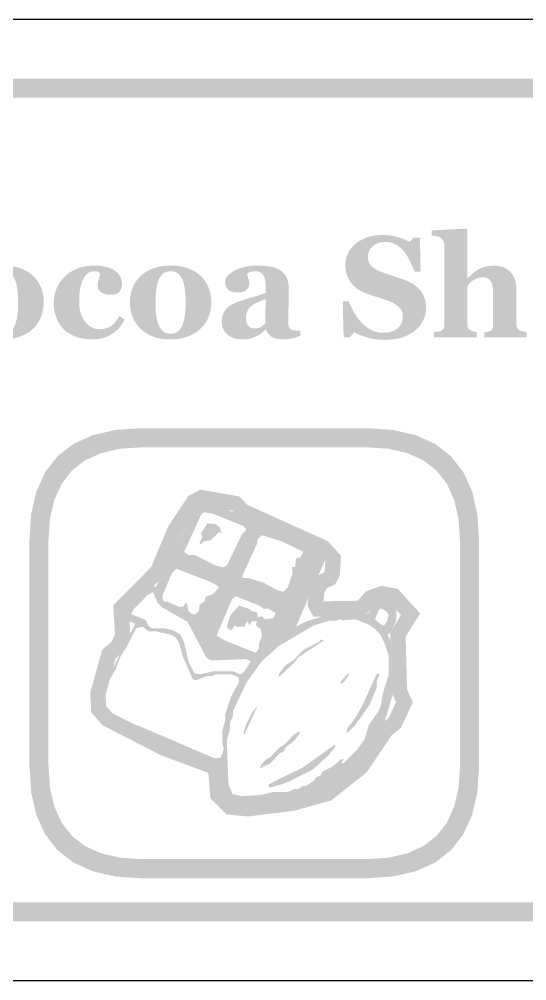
# Model space of a CAD drawing. Header units: millimetres. Extents: x 6 to 441, y 6 to 299.
# Drawn here: x 285.09 to 295.7, y 123.96 to 144.04 of the extents above; entities that cross this region are included whole.
import ezdxf

# ---------------------------------------------------------------- set-up
doc = ezdxf.new("R2010")
doc.units = ezdxf.units.MM
doc.layers.add('CUT', color=1, linetype='Continuous')
doc.layers.add('RASTER', color=7, linetype='Continuous')

msp = doc.modelspace()

# ---------------------------------------------------------------- hatches: boundary and pattern name
at = {"layer": 'RASTER'}
h = msp.add_hatch(color=7, dxfattribs=at)
h.paths.add_polyline_path([(259.2, 140.6), (259.234, 141.116), (259.337, 141.563), (259.509, 141.941), (259.75, 142.25), (260.059, 142.491), (260.438, 142.663), (260.884, 142.766), (261.4, 142.8), (318.6, 142.8), (319.116, 142.766), (319.563, 142.663), (319.941, 142.491), (320.25, 142.25), (320.491, 141.941), (320.663, 141.563), (320.766, 141.116), (320.8, 140.6), (320.8, 127.4), (320.766, 126.884), (320.662, 126.438), (320.491, 126.059), (320.25, 125.75), (319.941, 125.509), (319.563, 125.337), (319.116, 125.234), (318.6, 125.2), (261.4, 125.2), (260.884, 125.234), (260.438, 125.337), (260.059, 125.509), (259.75, 125.75), (259.509, 126.059), (259.337, 126.438), (259.234, 126.884), (259.2, 127.4)])
h.paths.add_polyline_path([(259.6, 140.6), (259.6, 127.4), (259.628, 126.978), (259.713, 126.613), (259.853, 126.303), (260.05, 126.05), (260.303, 125.853), (260.612, 125.712), (260.978, 125.628), (261.4, 125.6), (318.6, 125.6), (319.022, 125.628), (319.388, 125.712), (319.697, 125.853), (319.95, 126.05), (320.147, 126.303), (320.287, 126.613), (320.372, 126.978), (320.4, 127.4), (320.4, 140.6), (320.372, 141.022), (320.287, 141.388), (320.147, 141.697), (319.95, 141.95), (319.697, 142.147), (319.388, 142.288), (319.022, 142.372), (318.6, 142.4), (261.4, 142.4), (260.978, 142.372), (260.612, 142.288), (260.303, 142.147), (260.05, 141.95), (259.853, 141.697), (259.713, 141.388), (259.628, 141.022), (259.6, 140.6)], flags=0)
for points in [[(295.691, 137.4), (294.809, 137.4), (294.809, 137.507), (294.817, 137.508), (294.824, 137.508), (294.832, 137.509), (294.841, 137.51), (294.85, 137.511), (294.859, 137.512), (294.868, 137.513), (294.878, 137.514), (294.887, 137.515), (294.896, 137.517), (294.905, 137.518), (294.912, 137.52), (294.919, 137.522), (294.926, 137.524), (294.931, 137.526), (294.937, 137.529), (294.944, 137.533), (294.951, 137.538), (294.957, 137.543), (294.963, 137.549), (294.968, 137.555), (294.972, 137.561), (294.976, 137.568), (294.98, 137.576), (294.983, 137.584), (294.985, 137.593), (294.987, 137.603), (294.989, 137.614), (294.99, 137.626), (294.991, 137.638), (294.992, 137.652), (294.992, 137.667), (294.992, 138.352), (294.991, 138.389), (294.989, 138.423), (294.984, 138.455), (294.978, 138.484), (294.97, 138.511), (294.96, 138.536), (294.949, 138.558), (294.936, 138.578), (294.921, 138.595), (294.905, 138.61), (294.887, 138.623), (294.867, 138.634), (294.847, 138.642), (294.824, 138.648), (294.801, 138.651), (294.775, 138.652), (294.761, 138.652), (294.747, 138.651), (294.733, 138.65), (294.719, 138.648), (294.705, 138.646), (294.692, 138.643), (294.679, 138.639), (294.666, 138.635), (294.654, 138.63), (294.641, 138.625), (294.629, 138.619), (294.616, 138.613), (294.604, 138.607), (294.592, 138.599), (294.58, 138.592), (294.567, 138.584), (294.557, 138.576), (294.547, 138.569), (294.538, 138.561), (294.529, 138.554), (294.521, 138.546), (294.513, 138.539), (294.506, 138.531), (294.499, 138.524), (294.493, 138.516), (294.487, 138.509), (294.481, 138.501), (294.476, 138.495), (294.47, 138.488), (294.465, 138.482), (294.461, 138.475), (294.456, 138.469), (294.456, 137.683), (294.456, 137.67), (294.457, 137.657), (294.458, 137.645), (294.459, 137.634), (294.461, 137.624), (294.463, 137.614), (294.466, 137.605), (294.469, 137.597), (294.473, 137.589), (294.477, 137.582), (294.482, 137.575), (294.488, 137.568), (294.495, 137.562), (294.502, 137.556), (294.51, 137.55), (294.519, 137.545), (294.525, 137.542), (294.531, 137.539), (294.537, 137.536), (294.544, 137.533), (294.552, 137.53), (294.56, 137.527), (294.568, 137.524), (294.577, 137.522), (294.586, 137.519), (294.595, 137.517), (294.604, 137.515), (294.612, 137.513), (294.621, 137.511), (294.63, 137.509), (294.638, 137.508), (294.646, 137.507), (294.646, 137.4), (293.756, 137.4), (293.756, 137.507), (293.765, 137.508), (293.775, 137.508), (293.784, 137.509), (293.793, 137.51), (293.803, 137.511), (293.812, 137.512), (293.821, 137.513), (293.83, 137.514), (293.839, 137.515), (293.847, 137.517), (293.856, 137.518), (293.864, 137.52), (293.872, 137.522), (293.879, 137.524), (293.886, 137.526), (293.894, 137.529), (293.905, 137.534), (293.915, 137.539), (293.924, 137.544), (293.933, 137.55), (293.94, 137.557), (293.947, 137.564), (293.953, 137.571), (293.957, 137.579), (293.961, 137.588), (293.965, 137.597), (293.968, 137.607), (293.97, 137.618), (293.972, 137.629), (293.973, 137.641), (293.974, 137.653), (293.974, 137.667), (293.974, 139.3), (293.974, 139.312), (293.973, 139.324), (293.971, 139.336), (293.969, 139.348), (293.966, 139.361), (293.962, 139.374), (293.957, 139.386), (293.952, 139.4), (293.946, 139.412), (293.94, 139.424), (293.933, 139.435), (293.926, 139.446), (293.918, 139.455), (293.909, 139.464), (293.9, 139.472), (293.891, 139.479), (293.883, 139.483), (293.874, 139.488), (293.865, 139.492), (293.855, 139.496), (293.844, 139.499), (293.832, 139.503), (293.819, 139.506), (293.806, 139.509), (293.792, 139.511), (293.779, 139.514), (293.766, 139.516), (293.753, 139.518), (293.741, 139.519), (293.729, 139.521), (293.717, 139.522), (293.706, 139.523), (293.706, 139.629), (294.434, 139.668), (294.456, 139.644), (294.456, 138.636), (294.462, 138.636), (294.476, 138.649), (294.489, 138.661), (294.502, 138.672), (294.515, 138.684), (294.527, 138.695), (294.539, 138.706), (294.551, 138.716), (294.562, 138.726), (294.574, 138.736), (294.586, 138.747), (294.599, 138.757), (294.612, 138.767), (294.626, 138.777), (294.64, 138.787), (294.656, 138.797), (294.671, 138.808), (294.685, 138.816), (294.701, 138.825), (294.717, 138.833), (294.734, 138.84), (294.752, 138.848), (294.771, 138.855), (294.791, 138.861), (294.813, 138.868), (294.835, 138.874), (294.857, 138.879), (294.88, 138.883), (294.903, 138.886), (294.927, 138.889), (294.951, 138.891), (294.976, 138.892), (295.001, 138.893), (295.058, 138.891), (295.112, 138.884), (295.162, 138.874), (295.209, 138.859), (295.252, 138.839), (295.291, 138.816), (295.326, 138.788), (295.358, 138.756), (295.386, 138.721), (295.41, 138.683), (295.43, 138.642), (295.447, 138.599), (295.46, 138.552), (295.47, 138.503), (295.475, 138.452), (295.477, 138.398), (295.477, 137.68), (295.477, 137.667), (295.478, 137.654), (295.479, 137.642), (295.481, 137.631), (295.483, 137.621), (295.486, 137.611), (295.489, 137.602), (295.493, 137.593), (295.498, 137.586), (295.503, 137.578), (295.509, 137.571), (295.516, 137.564), (295.524, 137.558), (295.533, 137.552), (295.543, 137.547), (295.553, 137.542), (295.56, 137.539), (295.567, 137.536), (295.574, 137.534), (295.581, 137.531), (295.588, 137.529), (295.596, 137.526), (295.604, 137.524), (295.612, 137.522), (295.62, 137.519), (295.629, 137.517), (295.638, 137.515), (295.648, 137.514), (295.658, 137.512), (295.668, 137.51), (295.679, 137.508), (295.691, 137.507)], [(292.728, 137.344), (292.68, 137.345), (292.634, 137.347), (292.588, 137.351), (292.544, 137.356), (292.5, 137.363), (292.456, 137.371), (292.414, 137.38), (292.372, 137.391), (292.332, 137.403), (292.293, 137.416), (292.256, 137.429), (292.22, 137.442), (292.186, 137.457), (292.154, 137.471), (292.123, 137.487), (292.093, 137.503), (291.992, 137.4), (291.868, 137.4), (291.849, 138.151), (291.975, 138.151), (291.986, 138.125), (291.997, 138.097), (292.01, 138.07), (292.023, 138.042), (292.037, 138.013), (292.052, 137.984), (292.067, 137.955), (292.083, 137.926), (292.1, 137.897), (292.117, 137.868), (292.135, 137.84), (292.154, 137.813), (292.173, 137.787), (292.193, 137.762), (292.214, 137.737), (292.235, 137.713), (292.258, 137.69), (292.281, 137.667), (292.305, 137.645), (292.33, 137.624), (292.355, 137.605), (292.381, 137.587), (292.408, 137.57), (292.435, 137.554), (292.464, 137.539), (292.493, 137.527), (292.524, 137.516), (292.555, 137.508), (292.588, 137.501), (292.622, 137.496), (292.657, 137.493), (292.694, 137.492), (292.742, 137.494), (292.788, 137.498), (292.83, 137.506), (292.87, 137.517), (292.907, 137.53), (292.94, 137.547), (292.971, 137.567), (292.999, 137.59), (293.024, 137.615), (293.046, 137.642), (293.064, 137.67), (293.079, 137.7), (293.091, 137.731), (293.099, 137.764), (293.104, 137.799), (293.105, 137.835), (293.104, 137.865), (293.1, 137.893), (293.093, 137.921), (293.083, 137.947), (293.07, 137.972), (293.055, 137.996), (293.036, 138.018), (293.015, 138.039), (292.991, 138.06), (292.964, 138.079), (292.934, 138.098), (292.901, 138.116), (292.864, 138.134), (292.825, 138.151), (292.782, 138.167), (292.736, 138.182), (292.706, 138.192), (292.676, 138.202), (292.647, 138.211), (292.618, 138.22), (292.59, 138.229), (292.563, 138.238), (292.536, 138.247), (292.51, 138.255), (292.484, 138.264), (292.459, 138.272), (292.434, 138.281), (292.41, 138.29), (292.386, 138.298), (292.362, 138.307), (292.339, 138.316), (292.316, 138.324), (292.265, 138.346), (292.218, 138.371), (292.174, 138.397), (292.133, 138.426), (292.096, 138.457), (292.062, 138.49), (292.032, 138.525), (292.005, 138.563), (291.981, 138.602), (291.96, 138.643), (291.943, 138.685), (291.928, 138.728), (291.917, 138.771), (291.909, 138.817), (291.904, 138.863), (291.903, 138.91), (291.904, 138.941), (291.906, 138.97), (291.91, 139), (291.916, 139.029), (291.923, 139.059), (291.932, 139.087), (291.943, 139.116), (291.956, 139.144), (291.97, 139.172), (291.985, 139.199), (292.002, 139.225), (292.02, 139.25), (292.04, 139.275), (292.062, 139.299), (292.085, 139.323), (292.109, 139.345), (292.134, 139.366), (292.161, 139.385), (292.19, 139.404), (292.22, 139.421), (292.251, 139.438), (292.285, 139.453), (292.32, 139.468), (292.357, 139.482), (292.395, 139.494), (292.434, 139.505), (292.474, 139.514), (292.514, 139.521), (292.556, 139.527), (292.598, 139.531), (292.641, 139.533), (292.685, 139.534), (292.728, 139.534), (292.77, 139.531), (292.812, 139.528), (292.852, 139.522), (292.893, 139.516), (292.932, 139.507), (292.971, 139.498), (293.009, 139.487), (293.046, 139.475), (293.08, 139.463), (293.113, 139.451), (293.144, 139.439), (293.172, 139.427), (293.199, 139.415), (293.223, 139.403), (293.246, 139.391), (293.335, 139.479), (293.463, 139.479), (293.475, 138.77), (293.349, 138.77), (293.337, 138.798), (293.326, 138.827), (293.314, 138.856), (293.301, 138.885), (293.288, 138.914), (293.274, 138.944), (293.26, 138.974), (293.245, 139.003), (293.23, 139.032), (293.215, 139.06), (293.2, 139.087), (293.184, 139.113), (293.169, 139.137), (293.153, 139.16), (293.136, 139.181), (293.12, 139.202), (293.102, 139.222), (293.083, 139.242), (293.063, 139.261), (293.043, 139.278), (293.022, 139.295), (293, 139.31), (292.978, 139.324), (292.955, 139.337), (292.931, 139.349), (292.906, 139.359), (292.88, 139.368), (292.853, 139.375), (292.825, 139.381), (292.796, 139.385), (292.766, 139.387), (292.735, 139.388), (292.696, 139.386), (292.659, 139.382), (292.624, 139.375), (292.591, 139.365), (292.56, 139.353), (292.53, 139.338), (292.502, 139.319), (292.476, 139.298), (292.453, 139.275), (292.432, 139.251), (292.415, 139.225), (292.401, 139.198), (292.39, 139.17), (292.382, 139.141), (292.378, 139.11), (292.376, 139.077), (292.377, 139.047), (292.381, 139.018), (292.388, 138.99), (292.398, 138.964), (292.41, 138.939), (292.425, 138.916), (292.443, 138.894), (292.463, 138.874), (292.486, 138.854), (292.513, 138.835), (292.542, 138.817), (292.575, 138.799), (292.61, 138.782), (292.649, 138.766), (292.69, 138.75), (292.735, 138.734), (292.762, 138.725), (292.789, 138.716), (292.817, 138.707), (292.844, 138.698), (292.872, 138.689), (292.9, 138.68), (292.928, 138.67), (292.956, 138.661), (292.984, 138.652), (293.011, 138.643), (293.037, 138.634), (293.063, 138.625), (293.087, 138.617), (293.111, 138.608), (293.134, 138.599), (293.157, 138.591), (293.208, 138.569), (293.257, 138.546), (293.302, 138.521), (293.344, 138.493), (293.382, 138.464), (293.418, 138.433), (293.45, 138.4), (293.48, 138.365), (293.506, 138.327), (293.528, 138.288), (293.547, 138.247), (293.563, 138.203), (293.575, 138.157), (293.583, 138.109), (293.589, 138.059), (293.59, 138.006), (293.589, 137.973), (293.586, 137.94), (293.581, 137.907), (293.575, 137.874), (293.566, 137.841), (293.555, 137.809), (293.542, 137.777), (293.527, 137.746), (293.511, 137.715), (293.493, 137.685), (293.474, 137.657), (293.453, 137.63), (293.431, 137.605), (293.408, 137.581), (293.383, 137.558), (293.357, 137.536), (293.328, 137.514), (293.297, 137.493), (293.264, 137.473), (293.231, 137.455), (293.197, 137.437), (293.161, 137.422), (293.124, 137.407), (293.086, 137.394), (293.047, 137.382), (293.006, 137.372), (292.964, 137.364), (292.92, 137.357), (292.874, 137.351), (292.827, 137.347), (292.778, 137.345), (292.728, 137.344)], [(286.626, 137.353), (286.576, 137.354), (286.528, 137.357), (286.48, 137.361), (286.435, 137.368), (286.391, 137.376), (286.348, 137.386), (286.307, 137.399), (286.267, 137.412), (286.229, 137.428), (286.192, 137.445), (286.158, 137.463), (286.125, 137.483), (286.093, 137.503), (286.064, 137.526), (286.036, 137.549), (286.01, 137.574), (285.985, 137.601), (285.962, 137.629), (285.941, 137.658), (285.922, 137.688), (285.903, 137.719), (285.887, 137.752), (285.872, 137.785), (285.859, 137.82), (285.847, 137.856), (285.837, 137.893), (285.829, 137.93), (285.822, 137.969), (285.816, 138.008), (285.812, 138.048), (285.81, 138.088), (285.809, 138.129), (285.81, 138.167), (285.813, 138.205), (285.818, 138.242), (285.824, 138.278), (285.833, 138.314), (285.843, 138.35), (285.856, 138.385), (285.87, 138.42), (285.886, 138.453), (285.903, 138.486), (285.922, 138.518), (285.941, 138.549), (285.963, 138.578), (285.985, 138.607), (286.009, 138.635), (286.035, 138.661), (286.062, 138.687), (286.091, 138.712), (286.122, 138.735), (286.155, 138.757), (286.189, 138.778), (286.224, 138.797), (286.262, 138.815), (286.301, 138.832), (286.341, 138.847), (286.382, 138.86), (286.424, 138.871), (286.468, 138.88), (286.512, 138.887), (286.557, 138.892), (286.604, 138.895), (286.651, 138.896), (286.717, 138.894), (286.779, 138.889), (286.838, 138.881), (286.893, 138.87), (286.944, 138.856), (286.992, 138.838), (287.037, 138.818), (287.078, 138.794), (287.114, 138.767), (287.146, 138.738), (287.173, 138.707), (287.195, 138.674), (287.212, 138.639), (287.225, 138.601), (287.232, 138.561), (287.234, 138.519), (287.234, 138.493), (287.231, 138.469), (287.227, 138.446), (287.22, 138.424), (287.213, 138.403), (287.203, 138.384), (287.192, 138.366), (287.179, 138.349), (287.164, 138.334), (287.146, 138.321), (287.126, 138.31), (287.103, 138.301), (287.078, 138.294), (287.05, 138.289), (287.02, 138.286), (286.987, 138.285), (286.96, 138.286), (286.934, 138.288), (286.909, 138.292), (286.886, 138.298), (286.864, 138.305), (286.842, 138.314), (286.822, 138.325), (286.803, 138.338), (286.786, 138.351), (286.771, 138.366), (286.758, 138.382), (286.747, 138.398), (286.739, 138.416), (286.734, 138.435), (286.73, 138.454), (286.729, 138.475), (286.729, 138.493), (286.73, 138.511), (286.732, 138.529), (286.735, 138.547), (286.738, 138.564), (286.742, 138.582), (286.747, 138.6), (286.752, 138.617), (286.758, 138.634), (286.763, 138.65), (286.767, 138.665), (286.771, 138.679), (286.774, 138.692), (286.777, 138.704), (286.779, 138.715), (286.78, 138.724), (286.776, 138.731), (286.772, 138.737), (286.767, 138.742), (286.762, 138.747), (286.757, 138.752), (286.751, 138.757), (286.745, 138.761), (286.739, 138.765), (286.733, 138.768), (286.725, 138.771), (286.717, 138.773), (286.707, 138.775), (286.697, 138.776), (286.686, 138.778), (286.674, 138.778), (286.662, 138.778), (286.645, 138.778), (286.629, 138.776), (286.614, 138.774), (286.599, 138.771), (286.584, 138.766), (286.569, 138.761), (286.555, 138.755), (286.542, 138.748), (286.528, 138.739), (286.515, 138.729), (286.502, 138.718), (286.489, 138.705), (286.477, 138.691), (286.464, 138.675), (286.452, 138.658), (286.44, 138.639), (286.429, 138.62), (286.419, 138.6), (286.409, 138.577), (286.4, 138.554), (286.391, 138.528), (286.383, 138.501), (286.375, 138.473), (286.368, 138.443), (286.362, 138.411), (286.356, 138.378), (286.351, 138.344), (286.348, 138.307), (286.345, 138.27), (286.343, 138.23), (286.341, 138.19), (286.341, 138.147), (286.343, 138.083), (286.348, 138.023), (286.358, 137.966), (286.371, 137.912), (286.389, 137.861), (286.41, 137.813), (286.434, 137.768), (286.463, 137.727), (286.494, 137.689), (286.527, 137.657), (286.562, 137.629), (286.597, 137.607), (286.635, 137.589), (286.673, 137.577), (286.714, 137.569), (286.755, 137.567), (286.795, 137.568), (286.833, 137.572), (286.868, 137.577), (286.901, 137.585), (286.933, 137.595), (286.962, 137.608), (286.989, 137.623), (287.014, 137.64), (287.038, 137.659), (287.061, 137.68), (287.083, 137.702), (287.105, 137.727), (287.126, 137.754), (287.146, 137.782), (287.166, 137.813), (287.185, 137.845), (287.294, 137.769), (287.283, 137.747), (287.271, 137.725), (287.258, 137.704), (287.245, 137.684), (287.231, 137.663), (287.216, 137.644), (287.202, 137.625), (287.186, 137.606), (287.17, 137.588), (287.153, 137.57), (287.135, 137.553), (287.117, 137.536), (287.098, 137.52), (287.078, 137.504), (287.057, 137.489), (287.035, 137.475), (287.012, 137.46), (286.989, 137.447), (286.966, 137.434), (286.942, 137.422), (286.919, 137.411), (286.895, 137.401), (286.871, 137.392), (286.848, 137.384), (286.823, 137.377), (286.798, 137.37), (286.772, 137.365), (286.745, 137.361), (286.717, 137.357), (286.688, 137.355), (286.657, 137.354), (286.626, 137.353)]]:
    msp.add_hatch(color=7, dxfattribs=at).paths.add_polyline_path(points)
h = msp.add_hatch(color=7, dxfattribs=at)
h.paths.add_polyline_path([(285.378, 138.68), (285.405, 138.654), (285.429, 138.627), (285.453, 138.599), (285.474, 138.569), (285.494, 138.538), (285.512, 138.506), (285.529, 138.473), (285.544, 138.439), (285.557, 138.403), (285.569, 138.367), (285.579, 138.33), (285.587, 138.292), (285.593, 138.254), (285.598, 138.214), (285.6, 138.175), (285.601, 138.134), (285.6, 138.094), (285.598, 138.054), (285.593, 138.015), (285.587, 137.976), (285.579, 137.938), (285.569, 137.9), (285.558, 137.863), (285.545, 137.827), (285.53, 137.792), (285.513, 137.757), (285.495, 137.725), (285.475, 137.693), (285.454, 137.663), (285.431, 137.634), (285.406, 137.606), (285.38, 137.58), (285.35, 137.554), (285.319, 137.528), (285.287, 137.505), (285.253, 137.483), (285.218, 137.463), (285.181, 137.444), (285.143, 137.427), (285.104, 137.412), (285.063, 137.398), (285.021, 137.386), (284.977, 137.376), (284.932, 137.368), (284.885, 137.361), (284.837, 137.357), (284.788, 137.354), (284.737, 137.353), (284.693, 137.354), (284.649, 137.356), (284.607, 137.36), (284.565, 137.366), (284.525, 137.373), (284.485, 137.382), (284.446, 137.392), (284.408, 137.404), (284.371, 137.418), (284.335, 137.433), (284.3, 137.45), (284.266, 137.468), (284.234, 137.489), (284.202, 137.51), (284.172, 137.533), (284.142, 137.558), (284.115, 137.583), (284.089, 137.61), (284.065, 137.638), (284.042, 137.668), (284.021, 137.699), (284.001, 137.731), (283.983, 137.765), (283.966, 137.801), (283.951, 137.837), (283.938, 137.875), (283.927, 137.914), (283.918, 137.954), (283.911, 137.994), (283.906, 138.036), (283.903, 138.079), (283.902, 138.124), (283.903, 138.167), (283.905, 138.209), (283.91, 138.25), (283.916, 138.29), (283.924, 138.328), (283.934, 138.365), (283.945, 138.402), (283.958, 138.436), (283.973, 138.47), (283.99, 138.503), (284.008, 138.535), (284.029, 138.566), (284.051, 138.596), (284.075, 138.625), (284.1, 138.653), (284.127, 138.68), (284.155, 138.705), (284.185, 138.729), (284.216, 138.751), (284.248, 138.771), (284.283, 138.79), (284.318, 138.808), (284.356, 138.824), (284.395, 138.839), (284.435, 138.852), (284.477, 138.864), (284.519, 138.874), (284.563, 138.882), (284.608, 138.888), (284.654, 138.892), (284.702, 138.895), (284.75, 138.896), (284.801, 138.895), (284.849, 138.892), (284.897, 138.888), (284.943, 138.882), (284.987, 138.874), (285.03, 138.864), (285.071, 138.852), (285.111, 138.839), (285.149, 138.824), (285.186, 138.808), (285.222, 138.79), (285.256, 138.771), (285.289, 138.751), (285.32, 138.729), (285.35, 138.705), (285.378, 138.68)])
h.paths.add_polyline_path([(285.003, 137.665), (285.011, 137.686), (285.018, 137.708), (285.025, 137.732), (285.031, 137.756), (285.037, 137.781), (285.042, 137.808), (285.047, 137.836), (285.051, 137.864), (285.055, 137.894), (285.058, 137.925), (285.06, 137.958), (285.063, 137.991), (285.064, 138.026), (285.065, 138.062), (285.066, 138.099), (285.066, 138.137), (285.066, 138.163), (285.065, 138.19), (285.064, 138.218), (285.063, 138.247), (285.061, 138.276), (285.058, 138.307), (285.055, 138.339), (285.052, 138.371), (285.048, 138.403), (285.044, 138.434), (285.039, 138.462), (285.033, 138.489), (285.028, 138.514), (285.022, 138.538), (285.015, 138.559), (285.008, 138.579), (284.999, 138.602), (284.989, 138.623), (284.978, 138.643), (284.966, 138.662), (284.953, 138.679), (284.94, 138.695), (284.926, 138.71), (284.91, 138.724), (284.894, 138.737), (284.877, 138.747), (284.859, 138.756), (284.84, 138.764), (284.82, 138.77), (284.798, 138.774), (284.776, 138.776), (284.753, 138.777), (284.728, 138.776), (284.704, 138.773), (284.681, 138.769), (284.659, 138.763), (284.639, 138.755), (284.62, 138.745), (284.603, 138.733), (284.587, 138.72), (284.572, 138.705), (284.557, 138.689), (284.544, 138.672), (284.532, 138.654), (284.52, 138.635), (284.509, 138.615), (284.5, 138.594), (284.491, 138.572), (284.483, 138.551), (284.477, 138.528), (284.47, 138.505), (284.465, 138.481), (284.46, 138.456), (284.455, 138.431), (284.451, 138.404), (284.448, 138.376), (284.445, 138.348), (284.443, 138.32), (284.441, 138.291), (284.439, 138.262), (284.438, 138.233), (284.437, 138.203), (284.437, 138.173), (284.437, 138.143), (284.437, 138.104), (284.437, 138.066), (284.438, 138.031), (284.439, 137.997), (284.441, 137.965), (284.442, 137.934), (284.444, 137.905), (284.447, 137.878), (284.45, 137.852), (284.454, 137.826), (284.459, 137.8), (284.464, 137.773), (284.471, 137.747), (284.479, 137.721), (284.487, 137.694), (284.497, 137.668), (284.505, 137.646), (284.515, 137.625), (284.526, 137.605), (284.538, 137.587), (284.55, 137.569), (284.564, 137.553), (284.578, 137.538), (284.593, 137.525), (284.61, 137.512), (284.627, 137.501), (284.645, 137.492), (284.665, 137.485), (284.685, 137.479), (284.707, 137.475), (284.729, 137.473), (284.753, 137.472), (284.775, 137.473), (284.795, 137.475), (284.815, 137.479), (284.835, 137.484), (284.853, 137.491), (284.871, 137.499), (284.888, 137.509), (284.904, 137.521), (284.919, 137.534), (284.934, 137.548), (284.947, 137.564), (284.96, 137.581), (284.972, 137.6), (284.983, 137.62), (284.994, 137.642), (285.003, 137.665)], flags=0)
h = msp.add_hatch(color=7, dxfattribs=at)
h.paths.add_polyline_path([(288.879, 138.68), (288.906, 138.654), (288.93, 138.627), (288.953, 138.599), (288.975, 138.569), (288.995, 138.538), (289.013, 138.506), (289.03, 138.473), (289.045, 138.439), (289.058, 138.403), (289.07, 138.367), (289.08, 138.33), (289.088, 138.292), (289.094, 138.254), (289.098, 138.214), (289.101, 138.175), (289.102, 138.134), (289.101, 138.094), (289.099, 138.054), (289.094, 138.015), (289.088, 137.976), (289.08, 137.938), (289.07, 137.9), (289.059, 137.863), (289.046, 137.827), (289.031, 137.792), (289.014, 137.757), (288.996, 137.725), (288.976, 137.693), (288.955, 137.663), (288.932, 137.634), (288.907, 137.606), (288.881, 137.58), (288.851, 137.554), (288.82, 137.528), (288.788, 137.505), (288.754, 137.483), (288.719, 137.463), (288.682, 137.444), (288.644, 137.427), (288.605, 137.412), (288.564, 137.398), (288.522, 137.386), (288.478, 137.376), (288.433, 137.368), (288.386, 137.361), (288.338, 137.357), (288.289, 137.354), (288.238, 137.353), (288.194, 137.354), (288.15, 137.356), (288.108, 137.36), (288.066, 137.366), (288.026, 137.373), (287.986, 137.382), (287.947, 137.392), (287.909, 137.404), (287.872, 137.418), (287.836, 137.433), (287.801, 137.45), (287.767, 137.468), (287.735, 137.489), (287.703, 137.51), (287.673, 137.533), (287.643, 137.558), (287.616, 137.583), (287.59, 137.61), (287.566, 137.638), (287.543, 137.668), (287.522, 137.699), (287.502, 137.731), (287.484, 137.765), (287.467, 137.801), (287.452, 137.837), (287.439, 137.875), (287.428, 137.914), (287.419, 137.954), (287.412, 137.994), (287.407, 138.036), (287.404, 138.079), (287.403, 138.124), (287.404, 138.167), (287.406, 138.209), (287.411, 138.25), (287.417, 138.29), (287.425, 138.328), (287.435, 138.365), (287.446, 138.402), (287.459, 138.436), (287.474, 138.47), (287.491, 138.503), (287.509, 138.535), (287.53, 138.566), (287.552, 138.596), (287.576, 138.625), (287.601, 138.653), (287.628, 138.68), (287.656, 138.705), (287.686, 138.729), (287.717, 138.751), (287.749, 138.771), (287.784, 138.79), (287.819, 138.808), (287.857, 138.824), (287.896, 138.839), (287.936, 138.852), (287.978, 138.864), (288.02, 138.874), (288.064, 138.882), (288.109, 138.888), (288.155, 138.892), (288.202, 138.895), (288.251, 138.896), (288.301, 138.895), (288.35, 138.892), (288.398, 138.888), (288.444, 138.882), (288.488, 138.874), (288.531, 138.864), (288.572, 138.852), (288.612, 138.839), (288.65, 138.824), (288.687, 138.808), (288.723, 138.79), (288.757, 138.771), (288.79, 138.751), (288.821, 138.729), (288.851, 138.705), (288.879, 138.68)])
h.paths.add_polyline_path([(288.504, 137.665), (288.512, 137.686), (288.519, 137.708), (288.526, 137.732), (288.532, 137.756), (288.538, 137.781), (288.543, 137.808), (288.548, 137.836), (288.552, 137.864), (288.556, 137.894), (288.559, 137.925), (288.561, 137.958), (288.564, 137.991), (288.565, 138.026), (288.566, 138.062), (288.567, 138.099), (288.567, 138.137), (288.567, 138.163), (288.566, 138.19), (288.565, 138.218), (288.564, 138.247), (288.562, 138.276), (288.559, 138.307), (288.556, 138.339), (288.553, 138.371), (288.549, 138.403), (288.544, 138.434), (288.54, 138.462), (288.534, 138.489), (288.529, 138.514), (288.523, 138.538), (288.516, 138.559), (288.509, 138.579), (288.5, 138.602), (288.49, 138.623), (288.479, 138.643), (288.467, 138.662), (288.454, 138.679), (288.441, 138.695), (288.427, 138.71), (288.411, 138.724), (288.395, 138.737), (288.378, 138.747), (288.36, 138.756), (288.341, 138.764), (288.321, 138.77), (288.299, 138.774), (288.277, 138.776), (288.254, 138.777), (288.229, 138.776), (288.205, 138.773), (288.182, 138.769), (288.16, 138.763), (288.14, 138.755), (288.121, 138.745), (288.104, 138.733), (288.088, 138.72), (288.073, 138.705), (288.058, 138.689), (288.045, 138.672), (288.033, 138.654), (288.021, 138.635), (288.01, 138.615), (288.001, 138.594), (287.992, 138.572), (287.984, 138.551), (287.978, 138.528), (287.971, 138.505), (287.966, 138.481), (287.961, 138.456), (287.956, 138.431), (287.952, 138.404), (287.949, 138.376), (287.946, 138.348), (287.944, 138.32), (287.942, 138.291), (287.94, 138.262), (287.939, 138.233), (287.938, 138.203), (287.938, 138.173), (287.938, 138.143), (287.938, 138.104), (287.938, 138.066), (287.939, 138.031), (287.94, 137.997), (287.942, 137.965), (287.943, 137.934), (287.945, 137.905), (287.948, 137.878), (287.951, 137.852), (287.955, 137.826), (287.96, 137.8), (287.965, 137.773), (287.972, 137.747), (287.98, 137.721), (287.988, 137.694), (287.998, 137.668), (288.006, 137.646), (288.016, 137.625), (288.027, 137.605), (288.039, 137.587), (288.051, 137.569), (288.065, 137.553), (288.079, 137.538), (288.094, 137.525), (288.111, 137.512), (288.128, 137.501), (288.146, 137.492), (288.166, 137.485), (288.186, 137.479), (288.208, 137.475), (288.23, 137.473), (288.254, 137.472), (288.275, 137.473), (288.296, 137.475), (288.316, 137.479), (288.336, 137.484), (288.354, 137.491), (288.372, 137.499), (288.389, 137.509), (288.405, 137.521), (288.42, 137.534), (288.435, 137.548), (288.448, 137.564), (288.461, 137.581), (288.473, 137.6), (288.484, 137.62), (288.495, 137.642), (288.504, 137.665)], flags=0)
h = msp.add_hatch(color=7, dxfattribs=at)
h.paths.add_polyline_path([(290.965, 137.431), (290.949, 137.424), (290.932, 137.417), (290.914, 137.411), (290.895, 137.404), (290.876, 137.398), (290.855, 137.391), (290.835, 137.385), (290.813, 137.379), (290.791, 137.374), (290.768, 137.369), (290.746, 137.365), (290.723, 137.362), (290.699, 137.359), (290.675, 137.358), (290.651, 137.356), (290.627, 137.356), (290.583, 137.357), (290.543, 137.359), (290.505, 137.364), (290.471, 137.369), (290.439, 137.377), (290.41, 137.386), (290.385, 137.397), (290.362, 137.41), (290.341, 137.424), (290.323, 137.439), (290.306, 137.456), (290.29, 137.475), (290.277, 137.494), (290.265, 137.516), (290.255, 137.538), (290.246, 137.563), (290.237, 137.563), (290.225, 137.55), (290.213, 137.539), (290.2, 137.527), (290.188, 137.516), (290.176, 137.506), (290.165, 137.496), (290.153, 137.487), (290.141, 137.478), (290.13, 137.469), (290.118, 137.461), (290.106, 137.453), (290.094, 137.445), (290.081, 137.438), (290.068, 137.431), (290.056, 137.424), (290.042, 137.418), (290.025, 137.41), (290.008, 137.403), (289.992, 137.396), (289.975, 137.39), (289.958, 137.384), (289.942, 137.379), (289.926, 137.374), (289.91, 137.37), (289.893, 137.366), (289.875, 137.363), (289.855, 137.361), (289.834, 137.358), (289.811, 137.357), (289.786, 137.356), (289.76, 137.355), (289.732, 137.355), (289.69, 137.356), (289.65, 137.361), (289.611, 137.369), (289.574, 137.38), (289.539, 137.394), (289.505, 137.411), (289.473, 137.431), (289.442, 137.455), (289.414, 137.481), (289.389, 137.509), (289.369, 137.539), (289.352, 137.572), (289.339, 137.606), (289.329, 137.642), (289.324, 137.68), (289.322, 137.721), (289.322, 137.744), (289.323, 137.767), (289.325, 137.788), (289.328, 137.809), (289.332, 137.829), (289.337, 137.848), (289.342, 137.866), (289.348, 137.883), (289.355, 137.899), (289.363, 137.915), (289.371, 137.93), (289.38, 137.945), (289.39, 137.96), (289.4, 137.974), (289.411, 137.988), (289.423, 138.001), (289.434, 138.012), (289.446, 138.023), (289.458, 138.033), (289.47, 138.043), (289.483, 138.053), (289.497, 138.062), (289.51, 138.07), (289.525, 138.078), (289.539, 138.086), (289.554, 138.093), (289.57, 138.101), (289.585, 138.108), (289.601, 138.115), (289.618, 138.122), (289.634, 138.129), (289.651, 138.135), (289.685, 138.147), (289.721, 138.16), (289.758, 138.172), (289.796, 138.185), (289.837, 138.197), (289.879, 138.21), (289.922, 138.223), (289.968, 138.236), (290.012, 138.249), (290.054, 138.261), (290.092, 138.273), (290.127, 138.285), (290.16, 138.296), (290.189, 138.308), (290.215, 138.318), (290.237, 138.329), (290.237, 138.469), (290.237, 138.479), (290.237, 138.489), (290.236, 138.5), (290.236, 138.512), (290.235, 138.524), (290.234, 138.537), (290.233, 138.551), (290.231, 138.566), (290.23, 138.581), (290.228, 138.595), (290.225, 138.608), (290.222, 138.621), (290.219, 138.634), (290.215, 138.645), (290.211, 138.657), (290.207, 138.667), (290.201, 138.679), (290.195, 138.69), (290.188, 138.7), (290.18, 138.71), (290.172, 138.72), (290.163, 138.729), (290.153, 138.738), (290.142, 138.746), (290.131, 138.754), (290.118, 138.76), (290.105, 138.766), (290.091, 138.77), (290.076, 138.774), (290.061, 138.776), (290.044, 138.778), (290.026, 138.778), (290.011, 138.778), (289.995, 138.777), (289.981, 138.776), (289.967, 138.774), (289.954, 138.771), (289.942, 138.768), (289.93, 138.764), (289.919, 138.76), (289.908, 138.756), (289.898, 138.751), (289.889, 138.746), (289.88, 138.742), (289.871, 138.737), (289.863, 138.732), (289.856, 138.728), (289.849, 138.723), (289.85, 138.715), (289.852, 138.706), (289.855, 138.696), (289.858, 138.686), (289.861, 138.674), (289.865, 138.662), (289.869, 138.648), (289.874, 138.633), (289.879, 138.618), (289.883, 138.604), (289.887, 138.589), (289.889, 138.574), (289.892, 138.56), (289.893, 138.546), (289.894, 138.532), (289.895, 138.518), (289.894, 138.511), (289.894, 138.504), (289.893, 138.497), (289.891, 138.49), (289.889, 138.482), (289.887, 138.473), (289.884, 138.465), (289.881, 138.455), (289.878, 138.446), (289.874, 138.438), (289.87, 138.43), (289.865, 138.422), (289.86, 138.415), (289.855, 138.408), (289.849, 138.402), (289.843, 138.396), (289.835, 138.389), (289.826, 138.382), (289.817, 138.376), (289.808, 138.37), (289.798, 138.365), (289.788, 138.36), (289.778, 138.355), (289.768, 138.351), (289.757, 138.347), (289.744, 138.344), (289.73, 138.341), (289.715, 138.339), (289.698, 138.337), (289.68, 138.336), (289.661, 138.335), (289.64, 138.335), (289.61, 138.335), (289.582, 138.338), (289.556, 138.343), (289.532, 138.349), (289.509, 138.358), (289.489, 138.368), (289.47, 138.38), (289.454, 138.394), (289.439, 138.409), (289.426, 138.426), (289.415, 138.443), (289.406, 138.462), (289.399, 138.482), (289.395, 138.503), (289.392, 138.525), (289.391, 138.548), (289.392, 138.569), (289.395, 138.588), (289.4, 138.608), (289.407, 138.626), (289.416, 138.644), (289.427, 138.662), (289.441, 138.679), (289.456, 138.696), (289.473, 138.712), (289.49, 138.727), (289.509, 138.741), (289.528, 138.755), (289.548, 138.768), (289.57, 138.781), (289.592, 138.792), (289.615, 138.803), (289.638, 138.814), (289.663, 138.824), (289.688, 138.833), (289.714, 138.842), (289.741, 138.851), (289.769, 138.858), (289.798, 138.865), (289.827, 138.871), (289.857, 138.877), (289.886, 138.882), (289.915, 138.886), (289.943, 138.89), (289.97, 138.892), (289.997, 138.894), (290.024, 138.895), (290.05, 138.896), (290.085, 138.895), (290.119, 138.895), (290.153, 138.893), (290.186, 138.891), (290.218, 138.889), (290.25, 138.886), (290.281, 138.883), (290.311, 138.879), (290.34, 138.874), (290.368, 138.868), (290.396, 138.861), (290.423, 138.853), (290.45, 138.844), (290.475, 138.833), (290.5, 138.822), (290.524, 138.809), (290.547, 138.796), (290.567, 138.781), (290.587, 138.764), (290.606, 138.746), (290.623, 138.727), (290.64, 138.706), (290.655, 138.684), (290.669, 138.66), (290.681, 138.635), (290.692, 138.608), (290.701, 138.579), (290.709, 138.548), (290.715, 138.516), (290.719, 138.481), (290.721, 138.445), (290.722, 138.406), (290.722, 138.364), (290.722, 138.32), (290.721, 138.274), (290.721, 138.225), (290.72, 138.175), (290.718, 138.123), (290.717, 138.07), (290.716, 138.014), (290.714, 137.959), (290.713, 137.91), (290.712, 137.865), (290.711, 137.826), (290.71, 137.791), (290.709, 137.761), (290.709, 137.735), (290.709, 137.715), (290.709, 137.699), (290.71, 137.684), (290.712, 137.669), (290.714, 137.656), (290.717, 137.643), (290.72, 137.632), (290.724, 137.621), (290.729, 137.611), (290.734, 137.602), (290.74, 137.593), (290.747, 137.585), (290.754, 137.578), (290.762, 137.571), (290.77, 137.565), (290.78, 137.559), (290.79, 137.554), (290.796, 137.551), (290.804, 137.549), (290.812, 137.546), (290.822, 137.544), (290.832, 137.543), (290.843, 137.542), (290.855, 137.541), (290.868, 137.54), (290.881, 137.539), (290.894, 137.539), (290.907, 137.539), (290.919, 137.538), (290.931, 137.538), (290.943, 137.538), (290.954, 137.538), (290.965, 137.538)])
h.paths.add_polyline_path([(290.237, 138.194), (290.217, 138.187), (290.196, 138.18), (290.176, 138.172), (290.156, 138.164), (290.135, 138.156), (290.115, 138.148), (290.095, 138.139), (290.075, 138.13), (290.055, 138.121), (290.036, 138.112), (290.018, 138.103), (290.001, 138.093), (289.985, 138.084), (289.97, 138.074), (289.956, 138.065), (289.943, 138.055), (289.93, 138.044), (289.917, 138.033), (289.906, 138.021), (289.895, 138.008), (289.884, 137.995), (289.875, 137.98), (289.866, 137.966), (289.858, 137.95), (289.851, 137.934), (289.844, 137.917), (289.839, 137.899), (289.835, 137.881), (289.831, 137.862), (289.829, 137.842), (289.828, 137.821), (289.827, 137.8), (289.828, 137.772), (289.83, 137.747), (289.834, 137.723), (289.84, 137.701), (289.847, 137.682), (289.856, 137.664), (289.867, 137.648), (289.879, 137.634), (289.893, 137.622), (289.907, 137.612), (289.922, 137.603), (289.937, 137.596), (289.954, 137.59), (289.971, 137.586), (289.989, 137.584), (290.007, 137.583), (290.027, 137.584), (290.046, 137.585), (290.064, 137.588), (290.081, 137.591), (290.097, 137.596), (290.112, 137.602), (290.126, 137.608), (290.14, 137.616), (290.153, 137.625), (290.165, 137.634), (290.177, 137.643), (290.189, 137.653), (290.2, 137.663), (290.211, 137.674), (290.221, 137.686), (290.231, 137.697)], flags=0)
h = msp.add_hatch(color=7, dxfattribs=at)
h.paths.add_polyline_path([(285.3, 133.15), (285.337, 133.701), (285.447, 134.178), (285.63, 134.582), (285.888, 134.913), (286.218, 135.17), (286.622, 135.353), (287.099, 135.463), (287.65, 135.5), (292.35, 135.5), (292.901, 135.463), (293.378, 135.353), (293.782, 135.17), (294.112, 134.913), (294.37, 134.582), (294.553, 134.178), (294.663, 133.701), (294.7, 133.15), (294.7, 128.45), (294.663, 127.899), (294.553, 127.422), (294.37, 127.018), (294.113, 126.687), (293.782, 126.43), (293.378, 126.247), (292.901, 126.137), (292.35, 126.1), (287.65, 126.1), (287.099, 126.137), (286.622, 126.247), (286.218, 126.43), (285.888, 126.688), (285.63, 127.018), (285.447, 127.422), (285.337, 127.899), (285.3, 128.45)])
h.paths.add_polyline_path([(285.7, 133.15), (285.7, 128.45), (285.73, 127.993), (285.822, 127.597), (285.974, 127.262), (286.188, 126.988), (286.462, 126.774), (286.797, 126.622), (287.193, 126.53), (287.65, 126.5), (292.35, 126.5), (292.807, 126.53), (293.203, 126.622), (293.538, 126.774), (293.813, 126.988), (294.026, 127.262), (294.178, 127.597), (294.27, 127.993), (294.3, 128.45), (294.3, 133.15), (294.27, 133.607), (294.178, 134.003), (294.026, 134.338), (293.813, 134.612), (293.538, 134.826), (293.203, 134.978), (292.807, 135.07), (292.35, 135.1), (287.65, 135.1), (287.193, 135.07), (286.797, 134.978), (286.462, 134.826), (286.188, 134.613), (285.974, 134.338), (285.822, 134.003), (285.73, 133.607), (285.7, 133.15)], flags=0)
h = msp.add_hatch(color=7, dxfattribs=at)
h.paths.add_polyline_path([(288.87, 134.217), (289.688, 134.074), (289.86, 133.896), (291.534, 133.142), (291.813, 132.838), (291.787, 132.423), (291.692, 132.239), (291.515, 132.158), (291.466, 132.067), (291.443, 131.859), (291.43, 131.885), (292.16, 131.895), (292.335, 132.093), (292.66, 132.207), (292.998, 132.145), (293.467, 131.633), (293.163, 131.146), (293.193, 130.046), (293.315, 129.775), (293.064, 129.24), (292.875, 129.091), (292.348, 128.31), (291.608, 127.725), (290.841, 127.512), (289.877, 127.391), (289.422, 127.433), (289.084, 127.77), (289.041, 128.289), (289.029, 128.307), (288.044, 128.672), (286.828, 129.297), (286.592, 129.566), (286.572, 129.976), (286.822, 130.871), (287.02, 131.042), (287.089, 131.195), (287.055, 131.801), (287.846, 132.599), (288.197, 133.439), (288.62, 134.082)])
h.paths.add_polyline_path([(288.924, 133.883), (288.843, 133.839), (288.481, 133.288), (288.117, 132.418), (287.382, 131.677), (287.412, 131.135), (287.283, 130.846), (287.104, 130.692), (286.894, 129.94), (286.906, 129.693), (287.028, 129.553), (288.174, 128.965), (289.238, 128.571), (289.353, 128.397), (289.394, 127.914), (289.567, 127.741), (289.871, 127.712), (290.778, 127.827), (291.46, 128.016), (292.111, 128.53), (292.638, 129.312), (292.806, 129.444), (292.963, 129.778), (292.875, 129.973), (292.841, 131.234), (293.067, 131.596), (292.834, 131.85), (292.686, 131.877), (292.52, 131.819), (292.306, 131.577), (291.236, 131.562), (291.114, 131.798), (291.155, 132.164), (291.284, 132.405), (291.459, 132.484), (291.472, 132.51), (291.485, 132.722), (291.342, 132.877), (289.672, 133.629), (289.53, 133.777), (288.924, 133.883)], flags=0)
h = msp.add_hatch(color=7, dxfattribs=at)
h.paths.add_polyline_path([(288.894, 133.957), (289.012, 133.967), (289.332, 133.839), (291.055, 133.105), (291.384, 132.923), (291.47, 132.722), (290.873, 131.359), (291.119, 131.477), (291.661, 131.637), (292.076, 131.669), (292.332, 131.605), (292.405, 131.659), (292.482, 131.838), (292.555, 131.892), (292.747, 131.892), (292.916, 131.806), (292.97, 131.701), (292.97, 131.509), (292.938, 131.414), (292.852, 131.244), (292.788, 131.181), (292.938, 130.871), (292.97, 130.711), (292.97, 130.36), (292.938, 130.296), (292.906, 129.977), (292.715, 129.339), (292.565, 129.042), (292.246, 128.595), (291.894, 128.244), (291.607, 128.053), (291.247, 127.871), (290.927, 127.775), (290.608, 127.743), (290.544, 127.711), (290.353, 127.711), (290.034, 127.647), (289.587, 127.647), (289.418, 127.733), (289.3, 127.935), (289.3, 128.445), (289.277, 128.487), (288.374, 128.86), (287.458, 129.285), (287.512, 129.307), (287.608, 129.275), (289.172, 128.605), (289.29, 128.614), (289.332, 128.701), (289.363, 128.796), (289.332, 128.924), (289.332, 129.179), (289.395, 129.403), (289.395, 129.53), (289.523, 129.913), (289.683, 130.201), (289.683, 130.264), (289.66, 130.306), (289.523, 130.36), (289.204, 130.36), (289.14, 130.328), (289.012, 130.328), (288.789, 130.233), (288.715, 130.255), (288.502, 130.743), (288.428, 131.021), (288.352, 131.136), (288.246, 131.19), (287.959, 131.254), (287.799, 131.254), (287.672, 131.35), (287.535, 131.327), (287.33, 130.925), (287.215, 130.753), (287.097, 130.456), (286.97, 130.233), (286.906, 130.073), (286.906, 129.977), (286.842, 129.85), (286.842, 129.754), (286.896, 129.648), (286.992, 129.553), (287.439, 129.317), (287.321, 129.339), (286.96, 129.521), (286.864, 129.617), (286.81, 129.722), (286.81, 129.913), (286.906, 130.201), (287.512, 131.414), (287.311, 131.5), (287.289, 131.669), (287.426, 131.851), (287.49, 131.883), (287.694, 132.093), (287.873, 132.202), (287.949, 132.189), (288.747, 133.817), (288.811, 133.913)])
h.paths.add_polyline_path([(288.948, 133.744), (288.894, 133.702), (288.534, 132.914), (288.629, 132.85), (288.757, 132.85), (289.204, 132.626), (289.363, 132.594), (289.437, 132.649), (289.737, 133.274), (289.833, 133.383), (289.778, 133.456), (289.14, 133.712)], flags=0)
h.paths.add_polyline_path([(289.022, 133.511), (289.181, 133.498), (289.277, 133.434), (289.309, 133.338), (289.354, 133.306), (289.268, 133.329), (289.086, 133.159), (288.948, 133.137), (288.885, 133.073), (288.853, 133.105), (288.917, 133.233), (288.885, 133.297)], flags=0)
h.paths.add_polyline_path([(290.161, 133.265), (290.066, 133.169), (290.066, 133.105), (289.746, 132.403), (289.778, 132.371), (289.874, 132.371), (290.193, 132.275), (290.481, 132.116), (290.608, 132.084), (290.704, 132.18), (290.8, 132.467), (290.79, 132.604), (290.854, 132.604), (290.873, 132.776), (290.969, 132.808), (291.023, 132.914), (290.576, 133.137)], flags=0)
h.paths.add_polyline_path([(288.374, 132.563), (288.278, 132.467), (288.087, 132.02), (288.087, 131.924), (288.128, 131.87), (288.173, 131.883), (288.438, 131.765), (288.524, 131.774), (288.565, 131.86), (288.597, 131.828), (288.62, 131.691), (288.684, 131.627), (288.757, 131.605), (288.843, 131.678), (288.862, 131.819), (288.958, 131.883), (288.99, 131.978), (289.13, 132.03), (289.258, 132.17), (289.213, 132.221), (289.044, 132.307)], flags=0)
h.paths.add_polyline_path([(287.886, 132.074), (287.79, 132.03), (287.471, 131.71), (287.426, 131.615), (287.726, 131.5), (287.79, 131.372), (287.863, 131.318), (288.119, 131.318), (288.278, 131.286), (288.447, 131.2), (288.534, 131.031), (288.629, 130.616), (288.747, 130.383), (288.885, 130.36), (289.14, 130.424), (289.555, 130.424), (289.715, 130.36), (289.788, 130.415), (289.928, 130.625), (289.842, 130.679), (289.108, 130.648), (289.003, 130.702), (288.607, 131.455), (288.077, 131.755), (287.981, 131.851)], flags=0)
h.paths.add_polyline_path([(289.619, 131.988), (289.545, 131.934), (289.491, 131.828), (289.213, 131.168), (289.395, 131.062), (290.034, 130.807), (290.098, 130.903), (290.098, 130.999), (290.161, 131.158), (290.139, 131.295), (290.034, 131.382), (290.056, 131.468), (289.948, 131.468), (289.906, 131.382), (289.842, 131.477), (289.801, 131.359), (289.651, 131.35), (289.587, 131.382), (289.545, 131.295), (289.491, 131.286), (289.427, 131.35), (289.501, 131.595), (289.683, 131.797), (289.874, 131.733), (289.97, 131.669), (290.056, 131.659), (290.075, 131.551), (290.161, 131.573), (290.225, 131.509), (290.394, 131.532), (290.449, 131.637), (290.289, 131.733), (290.193, 131.733), (290.098, 131.797)], flags=0)
h.paths.add_polyline_path([(292.651, 131.733), (292.609, 131.71), (292.523, 131.509), (292.641, 131.404), (292.715, 131.382), (292.779, 131.477), (292.811, 131.605), (292.756, 131.678)], flags=0)
h.paths.add_polyline_path([(291.789, 131.509), (291.725, 131.477), (291.566, 131.477), (291.247, 131.382), (290.503, 130.944), (290.152, 130.625), (289.833, 130.178), (289.555, 129.594), (289.555, 129.498), (289.491, 129.339), (289.491, 129.211), (289.427, 128.988), (289.459, 128.062), (289.545, 127.861), (289.724, 127.816), (290.129, 127.839), (290.385, 127.903), (290.704, 127.903), (290.832, 127.966), (290.927, 127.966), (291.023, 128.03), (291.087, 128.03), (291.256, 128.148), (291.288, 128.212), (291.384, 128.244), (291.428, 128.327), (291.639, 128.436), (291.811, 128.582), (291.875, 128.595), (291.821, 128.509), (291.863, 128.499), (292.15, 128.787), (292.309, 129.01), (292.396, 129.307), (292.597, 129.585), (292.651, 129.722), (292.683, 129.945), (292.811, 130.36), (292.811, 130.743), (292.724, 131.008), (292.629, 131.2), (292.533, 131.295), (292.405, 131.391), (292.108, 131.509), (291.843, 131.487)], flags=0)
h.paths.add_polyline_path([(291.384, 131.085), (291.46, 131.072), (290.905, 130.702), (290.873, 130.638), (290.522, 130.306), (290.512, 130.36), (290.631, 130.529), (290.822, 130.657), (291.045, 130.881), (291.365, 131.04)], flags=0)
h.paths.add_polyline_path([(291.958, 130.383), (291.981, 130.36), (291.894, 130.223), (291.799, 130.146), (291.811, 130.21)], flags=0)
h.paths.add_polyline_path([(292.565, 130.383), (292.619, 130.36), (292.555, 130.201), (292.555, 130.073), (292.405, 129.712), (292.099, 129.285), (291.926, 129.125), (291.939, 129.221), (292.118, 129.457), (292.277, 129.744)], flags=0)
h.paths.add_polyline_path([(290.075, 129.712), (289.788, 129.093), (289.778, 129.147), (289.842, 129.339), (289.96, 129.572)], flags=0)
h.paths.add_polyline_path([(290.937, 129.17), (290.959, 129.147), (290.937, 129.106), (290.841, 128.978), (290.662, 128.838), (290.618, 128.755), (290.535, 128.71), (290.331, 128.499), (290.107, 128.391), (290.152, 128.487), (290.248, 128.582), (290.331, 128.627), (290.535, 128.838), (290.618, 128.882), (290.822, 129.093)], flags=0)
h.paths.add_polyline_path([(291.671, 128.882), (291.693, 128.86), (291.671, 128.819), (291.575, 128.691), (291.224, 128.372), (290.672, 128.094), (290.353, 127.998), (290.299, 128.008), (290.299, 128.053), (290.439, 128.136), (291.001, 128.404)], flags=0)

# ---------------------------------------------------------------- linework, layer by layer
at = {"layer": 'CUT'}
for points in [[(260.999, 144.04), (319.001, 144.04)], [(319.001, 123.96), (260.999, 123.96)]]:
    msp.add_lwpolyline(points, dxfattribs=at)

doc.saveas('drawing.dxf')
